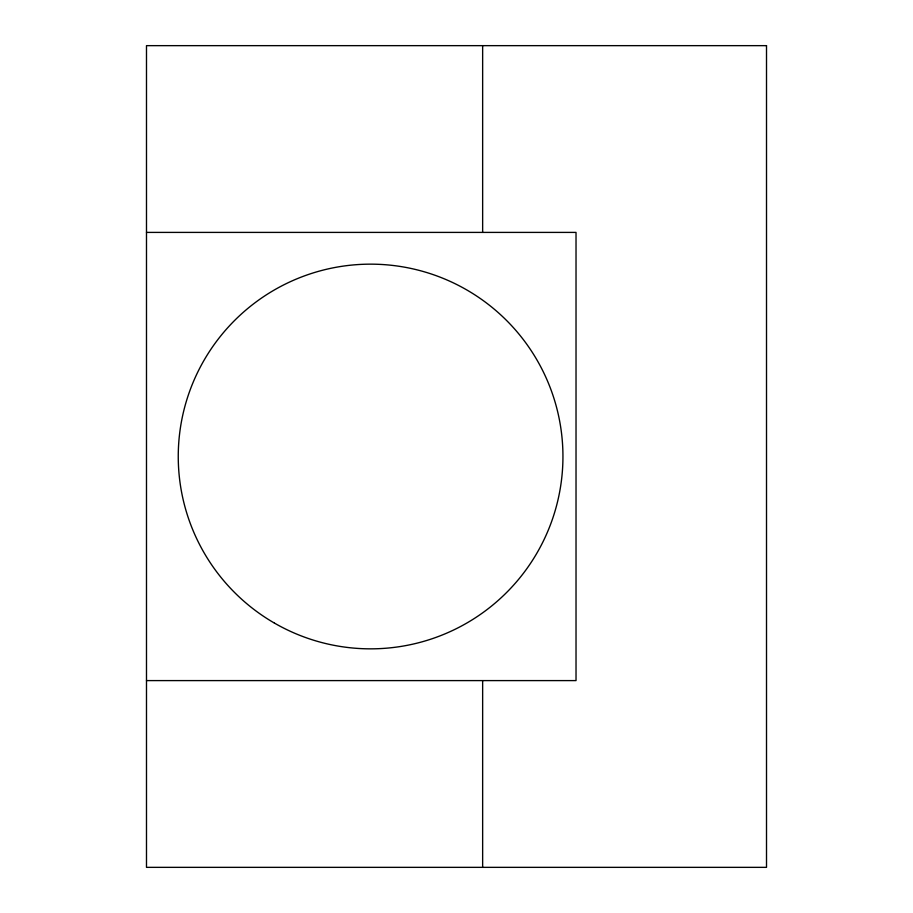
<?xml version="1.0" encoding="UTF-8"?>
<svg xmlns="http://www.w3.org/2000/svg" width="913" height="913" viewBox="0 0 913 913"><rect width="100%" height="100%" fill="white"/><g stroke="black" fill="none" stroke-linecap="round" stroke-linejoin="round"><path stroke-width="1.37" d="M146.491 232.404L576.023 232.404L576.023 680.596L146.491 680.596M482.646 45.65L482.646 232.404M482.646 680.596L482.646 867.35M766.509 45.65L146.491 45.65L146.491 867.35L766.509 867.35L766.509 45.65M274.414 623.077A192.358 192.358 0 0 0 562.944 456.5A192.358 192.358 0 0 0 274.414 289.923A192.358 192.358 0 0 0 274.414 623.077"/></g></svg>
